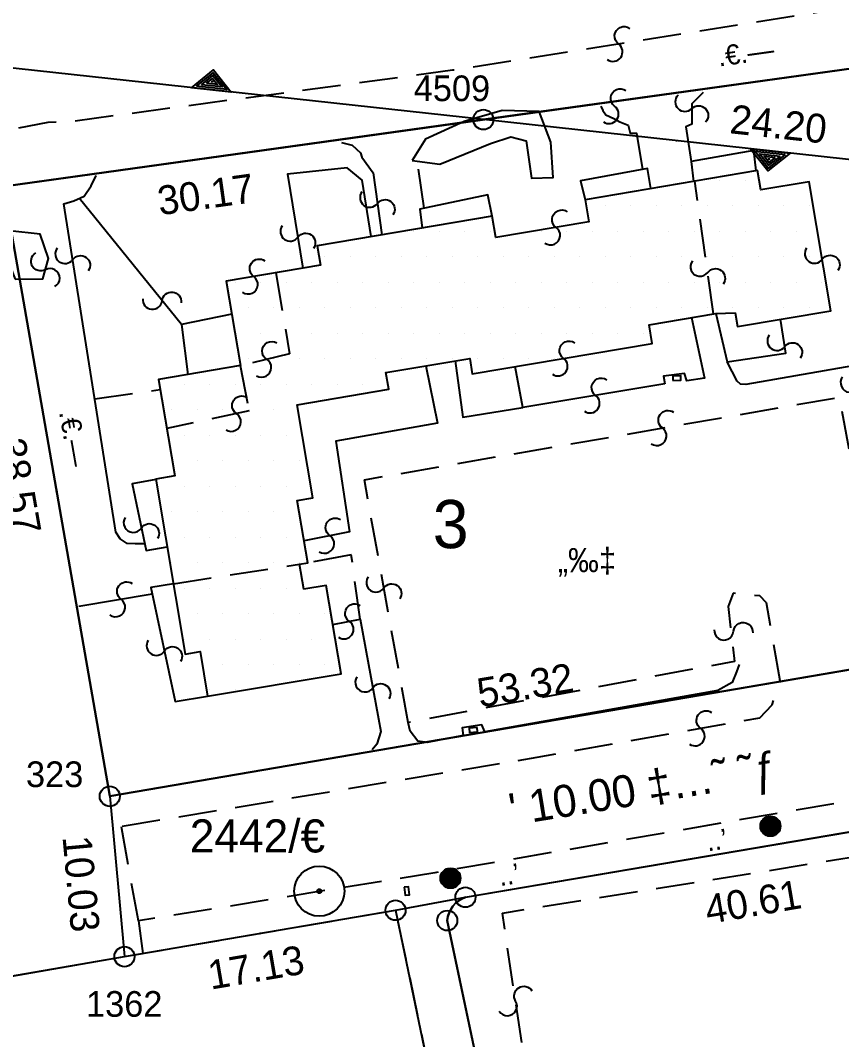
# Model space of a CAD drawing. Extents: x 160399 to 161261, y 619798 to 620526.
# Drawn here: x 160791.1 to 160842.2, y 620224 to 620287.5 of the extents above; entities that cross this region are included whole.
import ezdxf
from ezdxf.enums import TextEntityAlignment as Align

# ---------------------------------------------------------------- set-up
doc = ezdxf.new("R2010")
doc.units = 0
doc.header["$LTSCALE"] = 0.3749999999999999
doc.header["$MEASUREMENT"] = 0
doc.linetypes.add('HIDDEN', pattern=[9.524999999999999, 6.35, -3.175])
doc.layers.get('0').update_dxf_attribs({"linetype": 'CONTINUOUS'})
for name, color, linetype in [('FNCP002', 251, 'CONTINUOUS'), ('FNCS012', 3, 'CONTINUOUS'), ('PCLP001', 7, 'CONTINUOUS'), ('PCLP004', 7, 'CONTINUOUS'), ('PCLS001', 2, 'CONTINUOUS'), ('PCLS002', 2, 'CONTINUOUS'), ('PCLS007', 4, 'CONTINUOUS'), ('PCLS012', 4, 'CONTINUOUS'), ('PH-BLDH001', 3, 'CONTINUOUS'), ('PH-BLDP001', 3, 'CONTINUOUS'), ('PH-BLDP008', 3, 'CONTINUOUS'), ('PH-BLDP030', 3, 'HIDDEN'), ('PH-BLDP031', 3, 'HIDDEN'), ('PH-FNCP000', 3, 'CONTINUOUS'), ('PH-FNCP006', 3, 'CONTINUOUS'), ('PH-LGTS008', 3, 'CONTINUOUS'), ('PH-PHNS001', 3, 'CONTINUOUS'), ('PH-PHNS006', 3, 'CONTINUOUS'), ('PH-RODP020', 3, 'HIDDEN'), ('PH-RODP021', 3, 'HIDDEN'), ('PH-RODP023', 3, 'HIDDEN'), ('PH-RODP026', 3, 'HIDDEN'), ('PH-RODT100', 3, 'HIDDEN'), ('PH-TREP001', 3, 'CONTINUOUS'), ('RODP021', 251, 'HIDDEN'), ('RODS001', 7, 'CONTINUOUS'), ('SRVS002', 6, 'CONTINUOUS'), ('SRVS007', 2, 'CONTINUOUS'), ('UD_PCLS008', 11, 'CONTINUOUS')]:
    doc.layers.add(name, color=color, linetype=linetype)
doc.styles.add('HEBTXT', font='hebtxt')

# ---------------------------------------------------------------- blocks, each defined once
blk = doc.blocks.new('*X27')
at = {"color": 0}
for p, q in [((160835.975, 620277.525), (160835.975, 620277.525)), ((160837.5625, 620277.525), (160837.5625, 620277.525)), ((160828.83125, 620275.9375), (160828.83125, 620275.9375)), ((160830.41875, 620275.9375), (160830.41875, 620275.9375)), ((160832.00625, 620275.9375), (160832.00625, 620275.9375)), ((160833.59375, 620275.9375), (160833.59375, 620275.9375)), ((160835.18125, 620275.9375), (160835.18125, 620275.9375)), ((160836.76875, 620275.9375), (160836.76875, 620275.9375)), ((160838.35625, 620275.9375), (160838.35625, 620275.9375)), ((160839.94375, 620275.9375), (160839.94375, 620275.9375)), ((160841.53125, 620275.9375), (160841.53125, 620275.9375)), ((160816.925, 620274.35), (160816.925, 620274.35)), ((160818.5125, 620274.35), (160818.5125, 620274.35)), ((160820.1, 620274.35), (160820.1, 620274.35)), ((160821.6875, 620274.35), (160821.6875, 620274.35)), ((160824.8625, 620274.35), (160824.8625, 620274.35)), ((160826.45, 620274.35), (160826.45, 620274.35)), ((160828.0375, 620274.35), (160828.0375, 620274.35)), ((160829.625, 620274.35), (160829.625, 620274.35)), ((160831.2125, 620274.35), (160831.2125, 620274.35)), ((160832.8, 620274.35), (160832.8, 620274.35)), ((160834.3875, 620274.35), (160834.3875, 620274.35)), ((160835.9749999999, 620274.35), (160835.9749999999, 620274.35)), ((160837.5624999999, 620274.35), (160837.5624999999, 620274.35)), ((160839.1499999999, 620274.35), (160839.1499999999, 620274.35)), ((160840.7374999999, 620274.35), (160840.7374999999, 620274.35)), ((160811.36875, 620272.7625), (160811.36875, 620272.7625)), ((160812.95625, 620272.7625), (160812.95625, 620272.7625)), ((160814.54375, 620272.7625), (160814.54375, 620272.7625)), ((160816.13125, 620272.7625), (160816.13125, 620272.7625)), ((160817.71875, 620272.7625), (160817.71875, 620272.7625)), ((160819.30625, 620272.7625), (160819.30625, 620272.7625)), ((160820.89375, 620272.7625), (160820.89375, 620272.7625)), ((160822.48125, 620272.7625), (160822.48125, 620272.7625)), ((160824.0687499999, 620272.7625), (160824.0687499999, 620272.7625)), ((160825.6562499999, 620272.7625), (160825.6562499999, 620272.7625)), ((160827.2437499999, 620272.7625), (160827.2437499999, 620272.7625)), ((160828.8312499999, 620272.7625), (160828.8312499999, 620272.7625)), ((160830.4187499999, 620272.7625), (160830.4187499999, 620272.7625)), ((160832.0062499999, 620272.7625), (160832.0062499999, 620272.7625)), ((160833.5937499999, 620272.7625), (160833.5937499999, 620272.7625)), ((160835.1812499999, 620272.7625), (160835.1812499999, 620272.7625)), ((160836.7687499999, 620272.7625), (160836.7687499999, 620272.7625)), ((160838.3562499999, 620272.7625), (160838.3562499999, 620272.7625)), ((160839.9437499999, 620272.7625), (160839.9437499999, 620272.7625)), ((160841.5312499999, 620272.7625), (160841.5312499999, 620272.7625)), ((160805.8125, 620271.1749999999), (160805.8125, 620271.1749999999)), ((160807.4, 620271.1749999999), (160807.4, 620271.1749999999)), ((160808.9875, 620271.1749999999), (160808.9875, 620271.1749999999)), ((160810.575, 620271.1749999999), (160810.575, 620271.1749999999)), ((160812.1624999999, 620271.1749999999), (160812.1624999999, 620271.1749999999)), ((160813.7499999999, 620271.1749999999), (160813.7499999999, 620271.1749999999)), ((160815.3374999999, 620271.1749999999), (160815.3374999999, 620271.1749999999)), ((160816.9249999999, 620271.1749999999), (160816.9249999999, 620271.1749999999)), ((160818.5124999999, 620271.1749999999), (160818.5124999999, 620271.1749999999)), ((160820.0999999999, 620271.1749999999), (160820.0999999999, 620271.1749999999)), ((160821.6874999999, 620271.1749999999), (160821.6874999999, 620271.1749999999)), ((160823.2749999999, 620271.1749999999), (160823.2749999999, 620271.1749999999)), ((160824.8624999999, 620271.1749999999), (160824.8624999999, 620271.1749999999)), ((160826.4499999999, 620271.1749999999), (160826.4499999999, 620271.1749999999)), ((160828.0374999999, 620271.1749999999), (160828.0374999999, 620271.1749999999)), ((160829.6249999999, 620271.1749999999), (160829.6249999999, 620271.1749999999)), ((160831.2124999999, 620271.1749999999), (160831.2124999999, 620271.1749999999)), ((160832.7999999999, 620271.1749999999), (160832.7999999999, 620271.1749999999)), ((160834.3874999999, 620271.1749999999), (160834.3874999999, 620271.1749999999)), ((160835.9749999999, 620271.1749999999), (160835.9749999999, 620271.1749999999)), ((160837.5624999999, 620271.1749999999), (160837.5624999999, 620271.1749999999)), ((160839.1499999998, 620271.1749999999), (160839.1499999998, 620271.1749999999)), ((160840.7374999998, 620271.1749999999), (160840.7374999998, 620271.1749999999)), ((160842.3249999998, 620271.1749999999), (160842.3249999998, 620271.1749999999)), ((160806.60625, 620269.5875), (160806.60625, 620269.5875)), ((160808.19375, 620269.5875), (160808.19375, 620269.5875)), ((160809.78125, 620269.5875), (160809.78125, 620269.5875)), ((160811.36875, 620269.5875), (160811.36875, 620269.5875)), ((160812.95625, 620269.5875), (160812.95625, 620269.5875)), ((160814.54375, 620269.5875), (160814.54375, 620269.5875)), ((160816.13125, 620269.5875), (160816.13125, 620269.5875)), ((160817.71875, 620269.5875), (160817.71875, 620269.5875)), ((160819.30625, 620269.5875), (160819.30625, 620269.5875)), ((160820.89375, 620269.5875), (160820.89375, 620269.5875)), ((160822.48125, 620269.5875), (160822.48125, 620269.5875)), ((160824.0687499999, 620269.5875), (160824.0687499999, 620269.5875)), ((160825.6562499999, 620269.5875), (160825.6562499999, 620269.5875)), ((160827.2437499999, 620269.5875), (160827.2437499999, 620269.5875)), ((160828.8312499999, 620269.5875), (160828.8312499999, 620269.5875)), ((160830.4187499999, 620269.5875), (160830.4187499999, 620269.5875)), ((160832.0062499999, 620269.5875), (160832.0062499999, 620269.5875)), ((160833.5937499999, 620269.5875), (160833.5937499999, 620269.5875)), ((160835.1812499999, 620269.5875), (160835.1812499999, 620269.5875)), ((160836.7687499999, 620269.5875), (160836.7687499999, 620269.5875)), ((160838.3562499999, 620269.5875), (160838.3562499999, 620269.5875)), ((160839.9437499999, 620269.5875), (160839.9437499999, 620269.5875)), ((160841.5312499999, 620269.5875), (160841.5312499999, 620269.5875)), ((160805.8125, 620268), (160805.8125, 620268)), ((160807.4, 620268), (160807.4, 620268)), ((160808.9875, 620268), (160808.9875, 620268)), ((160810.575, 620268), (160810.575, 620268)), ((160812.1625, 620268), (160812.1625, 620268)), ((160813.75, 620268), (160813.75, 620268)), ((160815.3375, 620268), (160815.3375, 620268)), ((160816.925, 620268), (160816.925, 620268)), ((160818.5125, 620268), (160818.5125, 620268)), ((160820.0999999999, 620268), (160820.0999999999, 620268)), ((160821.6874999999, 620268), (160821.6874999999, 620268)), ((160823.2749999999, 620268), (160823.2749999999, 620268)), ((160824.8624999999, 620268), (160824.8624999999, 620268)), ((160826.4499999999, 620268), (160826.4499999999, 620268)), ((160828.0374999999, 620268), (160828.0374999999, 620268)), ((160829.6249999999, 620268), (160829.6249999999, 620268)), ((160831.2124999999, 620268), (160831.2124999999, 620268)), ((160806.60625, 620266.4125), (160806.60625, 620266.4125)), ((160808.19375, 620266.4125), (160808.19375, 620266.4125)), ((160809.78125, 620266.4125), (160809.78125, 620266.4125)), ((160811.36875, 620266.4125), (160811.36875, 620266.4125)), ((160812.95625, 620266.4125), (160812.95625, 620266.4125)), ((160814.54375, 620266.4125), (160814.54375, 620266.4125)), ((160816.1312499999, 620266.4125), (160816.1312499999, 620266.4125)), ((160817.7187499999, 620266.4125), (160817.7187499999, 620266.4125)), ((160819.3062499999, 620266.4125), (160819.3062499999, 620266.4125)), ((160820.89375, 620266.4125), (160820.89375, 620266.4125)), ((160822.48125, 620266.4125), (160822.48125, 620266.4125)), ((160824.06875, 620266.4125), (160824.06875, 620266.4125)), ((160825.65625, 620266.4125), (160825.65625, 620266.4125)), ((160802.6375, 620264.825), (160802.6375, 620264.825)), ((160804.225, 620264.825), (160804.225, 620264.825)), ((160805.8125, 620264.825), (160805.8125, 620264.825)), ((160807.4, 620264.825), (160807.4, 620264.825)), ((160808.9875, 620264.825), (160808.9875, 620264.825)), ((160810.575, 620264.825), (160810.575, 620264.825)), ((160812.1624999999, 620264.825), (160812.1624999999, 620264.825)), ((160813.7499999999, 620264.825), (160813.7499999999, 620264.825)), ((160801.84375, 620263.2374999999), (160801.84375, 620263.2374999999)), ((160803.43125, 620263.2374999999), (160803.43125, 620263.2374999999)), ((160805.01875, 620263.2374999999), (160805.01875, 620263.2374999999)), ((160806.60625, 620263.2374999999), (160806.60625, 620263.2374999999)), ((160808.1937499999, 620263.2374999999), (160808.1937499999, 620263.2374999999)), ((160802.6375, 620261.65), (160802.6375, 620261.65)), ((160804.225, 620261.65), (160804.225, 620261.65)), ((160805.8125, 620261.65), (160805.8125, 620261.65)), ((160807.4, 620261.65), (160807.4, 620261.65)), ((160808.9875, 620261.65), (160808.9875, 620261.65)), ((160803.43125, 620260.0625), (160803.43125, 620260.0625)), ((160805.01875, 620260.0625), (160805.01875, 620260.0625)), ((160806.60625, 620260.0625), (160806.60625, 620260.0625)), ((160808.19375, 620260.0625), (160808.19375, 620260.0625)), ((160809.78125, 620260.0625), (160809.78125, 620260.0625)), ((160801.05, 620258.475), (160801.05, 620258.475)), ((160802.6375, 620258.475), (160802.6375, 620258.475)), ((160804.225, 620258.475), (160804.225, 620258.475)), ((160805.8125, 620258.475), (160805.8125, 620258.475)), ((160807.4, 620258.475), (160807.4, 620258.475)), ((160808.9875, 620258.475), (160808.9875, 620258.475)), ((160801.84375, 620256.8875), (160801.84375, 620256.8875)), ((160803.43125, 620256.8875), (160803.43125, 620256.8875)), ((160805.01875, 620256.8875), (160805.01875, 620256.8875)), ((160806.60625, 620256.8875), (160806.60625, 620256.8875)), ((160808.1937499999, 620256.8875), (160808.1937499999, 620256.8875)), ((160809.7812499999, 620256.8875), (160809.7812499999, 620256.8875)), ((160802.6375, 620255.2999999999), (160802.6375, 620255.2999999999)), ((160804.225, 620255.2999999999), (160804.225, 620255.2999999999)), ((160805.8125, 620255.2999999999), (160805.8125, 620255.2999999999)), ((160807.4, 620255.2999999999), (160807.4, 620255.2999999999)), ((160808.9875, 620255.2999999999), (160808.9875, 620255.2999999999)), ((160801.84375, 620253.7125), (160801.84375, 620253.7125)), ((160803.43125, 620253.7125), (160803.43125, 620253.7125)), ((160805.01875, 620253.7125), (160805.01875, 620253.7125)), ((160806.60625, 620253.7125), (160806.60625, 620253.7125)), ((160808.19375, 620253.7125), (160808.19375, 620253.7125)), ((160809.78125, 620253.7125), (160809.78125, 620253.7125)), ((160802.6375, 620252.125), (160802.6375, 620252.125)), ((160804.225, 620252.125), (160804.225, 620252.125)), ((160805.8125, 620252.125), (160805.8125, 620252.125)), ((160807.4, 620252.125), (160807.4, 620252.125)), ((160808.9875, 620252.125), (160808.9875, 620252.125)), ((160810.575, 620252.125), (160810.575, 620252.125)), ((160803.43125, 620250.5375), (160803.43125, 620250.5375)), ((160805.01875, 620250.5375), (160805.01875, 620250.5375)), ((160806.60625, 620250.5375), (160806.60625, 620250.5375)), ((160808.19375, 620250.5375), (160808.19375, 620250.5375)), ((160809.78125, 620250.5375), (160809.78125, 620250.5375)), ((160811.36875, 620250.5375), (160811.36875, 620250.5375)), ((160802.6375, 620248.95), (160802.6375, 620248.95)), ((160804.225, 620248.95), (160804.225, 620248.95)), ((160805.8125, 620248.95), (160805.8125, 620248.95)), ((160807.4, 620248.95), (160807.4, 620248.95)), ((160808.9875, 620248.95), (160808.9875, 620248.95)), ((160810.575, 620248.95), (160810.575, 620248.95)), ((160805.01875, 620247.3624999999), (160805.01875, 620247.3624999999)), ((160806.60625, 620247.3624999999), (160806.60625, 620247.3624999999)), ((160808.1937499999, 620247.3624999999), (160808.1937499999, 620247.3624999999)), ((160809.7812499999, 620247.3624999999), (160809.7812499999, 620247.3624999999)), ((160811.3687499999, 620247.3624999999), (160811.3687499999, 620247.3624999999)), ((160804.225, 620245.775), (160804.225, 620245.775)), ((160805.8125, 620245.775), (160805.8125, 620245.775))]:
    blk.add_line(p, q, dxfattribs=at)
blk = doc.blocks.new('PHNS001')
at = {"layer": 'PH-PHNS001', "flags": 128}
blk.add_lwpolyline([(-0.5, -0.3125), (0.5, -0.3125), (0.5, 0.25), (-0.5, 0.25), (-0.5, -0.3125)], dxfattribs=at)
blk = doc.blocks.new('PHNS006')
at = {"layer": 'PH-PHNS006', "flags": 128}
blk.add_lwpolyline([(-0.5, -0.3125), (0.5, -0.3125), (0.5, 0.25), (-0.5, 0.25), (-0.5, -0.3125)], dxfattribs=at)
blk = doc.blocks.new('*X11')
at = {"color": 0}
for p, q in [((-0.5, 0), (0.5, 0)), ((-0.4989909192560522, 0.03175), (0.4989909192560522, 0.03175)), ((-0.4959513585020209, 0.0635), (0.4959513585020208, 0.0635)), ((-0.4908435977987285, 0.09525), (0.4908435977987285, 0.09525)), ((-0.4836021091765419, 0.127), (0.4836021091765419, 0.127)), ((-0.4741291358902129, 0.15875), (0.4741291358902129, 0.15875)), ((-0.4622875187586185, 0.1905), (0.4622875187586185, 0.1905)), ((-0.4478894255282212, 0.22225), (0.4478894255282212, 0.22225)), ((-0.4306785344082057, 0.254), (0.4306785344082057, 0.254)), ((-0.4103010327795922, 0.28575), (0.4103010327795922, 0.28575)), ((-0.3862560679135021, 0.3175), (0.3862560679135021, 0.3175)), ((-0.3578050272145432, 0.34925), (0.3578050272145432, 0.34925)), ((-0.3237885112229895, 0.381), (0.3237885112229895, 0.381)), ((-0.2822010586443644, 0.41275), (0.2822010586443644, 0.41275)), ((-0.2289535979188796, 0.4445), (0.2289535979188796, 0.4445)), ((-0.1522692927021072, 0.47625), (0.1522692927021072, 0.47625)), ((-0.4989909192560522, -0.03175), (0.4989909192560522, -0.03175)), ((-0.4959513585020209, -0.0635), (0.4959513585020208, -0.0635)), ((-0.4908435977987285, -0.09525), (0.4908435977987285, -0.09525)), ((-0.4836021091765419, -0.127), (0.4836021091765419, -0.127)), ((-0.4741291358902129, -0.15875), (0.4741291358902129, -0.15875)), ((-0.4622875187586185, -0.1905), (0.4622875187586185, -0.1905)), ((-0.4478894255282212, -0.22225), (0.4478894255282212, -0.22225)), ((-0.4306785344082057, -0.254), (0.4306785344082057, -0.254)), ((-0.4103010327795922, -0.28575), (0.4103010327795922, -0.28575)), ((-0.3862560679135021, -0.3175), (0.3862560679135021, -0.3175)), ((-0.3578050272145432, -0.34925), (0.3578050272145432, -0.34925)), ((-0.3237885112229895, -0.381), (0.3237885112229895, -0.381)), ((-0.2822010586443644, -0.41275), (0.2822010586443644, -0.41275)), ((-0.2289535979188796, -0.4445), (0.2289535979188796, -0.4445)), ((-0.1522692927021072, -0.47625), (0.1522692927021072, -0.47625))]:
    blk.add_line(p, q, dxfattribs=at)
blk = doc.blocks.new('LGTS008')
blk.add_circle((0, 0), 0.5)
blk.add_blockref('*X11', (0, 0))
at = {"style": 'HEBTXT', "flags": 8}
blk.add_attdef('DESC', text='', height=1.5, dxfattribs=at).set_placement((-3.815126273058195, -0.6481117895361033), align=Align.CENTER)
at = {"style": 'HEBTXT', "flags": 9}
blk.add_attdef('ID', (0, -2.842750834517413), '', height=1.5, dxfattribs=at)
blk = doc.blocks.new('FNCS012')
blk.add_circle((0, 0), 0.001)
blk = doc.blocks.new('SRVS002')
for radius in [1.25, 0.1]:
    blk.add_circle((0, 0), radius)
blk = doc.blocks.new('PCLS002')
blk.add_lwpolyline([(-0.8485281374238571, -0.8485281374238571, 1), (0, 0, -1), (0.8485281374238571, 0.8485281374238571, -1)], format="xyb")
blk = doc.blocks.new('PCLS008')
at = {"style": 'HEBTXT', "flags": 1}
blk.add_attdef('CAPTION', text='', height=1.5, dxfattribs=at).set_placement((-0.1651017121039331, -14.19119258294813), align=Align.CENTER)
blk = doc.blocks.new('SRVS007')
blk.add_circle((0, 0), 0.5)
at = {"style": 'HEBTXT'}
blk.add_attdef('NAME', text='', height=1.8, dxfattribs=at).set_placement((-0.01061771158461622, -2.996116567604858), align=Align.CENTER)
for tag, flags, p in [('KIND', 1, (1.110223024625157e-16, -6.042079831357224, -0.001)), ('HEIGHT', 1, (1.040834085586084e-16, -7.999999999999998, -0.001)), ('SOURCE-CODE', 9, (1.110223024625157e-16, -9.957920168642774, -0.001)), ('MARK-CODE', 9, (1.110223024625157e-16, -11.91584033728554, -0.0009999999999999998))]:
    blk.add_attdef(tag, text='', height=1.8, dxfattribs=dict(at, flags=flags)).set_placement(p, align=Align.CENTER)
blk = doc.blocks.new('PCLS007')
blk.add_circle((0, 0), 0.003125)
blk = doc.blocks.new('SU93_41L')
for points in [[(-1, 0), (0, 1), (1, 0)], [(-0.7585786437626905, 0.09999999999999998), (-7.317459302679231e-17, 0.8585786437626906), (0.7585786437626905, 0.09999999999999999)], [(-0.5171572875253809, 0.2), (-1.00281491009582e-16, 0.7171572875253809), (0.5171572875253808, 0.2)], [(-0.2757359312880714, 0.3), (-1.006676197321423e-16, 0.5757359312880714), (0.2757359312880712, 0.3)], [(-0.03431457505076198, 0.4), (-1.236166001407265e-16, 0.4343145750507619), (0.03431457505076168, 0.4000000000000001)]]:
    blk.add_lwpolyline(points, close=True)
blk = doc.blocks.new('SU93_41R')
for points in [[(1, 0), (0, -1), (-1, 0)], [(0.7585786437626905, -0.09999999999999998), (7.317459302679231e-17, -0.8585786437626906), (-0.7585786437626905, -0.09999999999999999)], [(0.5171572875253809, -0.2), (1.00281491009582e-16, -0.7171572875253809), (-0.5171572875253808, -0.2)], [(0.2757359312880714, -0.3), (1.006676197321423e-16, -0.5757359312880714), (-0.2757359312880712, -0.3)], [(0.03431457505076198, -0.4), (1.236166001407265e-16, -0.4343145750507619), (-0.03431457505076168, -0.4000000000000001)]]:
    blk.add_lwpolyline(points, close=True)
blk = doc.blocks.new('RODS001')
blk.add_circle((0, 0), 0.001)

msp = doc.modelspace()

# ---------------------------------------------------------------- linework, layer by layer
at = {"layer": 'FNCP002', "flags": 128}
for points in [[(160796.63, 620239.17), (160790.01, 620277.17), (160842.95, 620284.54), (160874.47, 620290.05, -0.02369901217415063)], [(160818.77, 620232.88), (160903.33, 620247.3, -0.1103857202617098)], [(160817.64, 620231.43, -0.3024275632633198), (160818.77, 620232.88, -11.85160129234247)], [(160824.74, 620197.86), (160817.64, 620231.43, -0.2812620336075113)]]:
    msp.add_lwpolyline(points, format="xyb", dxfattribs=at)
for points in [[(160903.54, 620257.48), (160796.63, 620239.17)], [(160770.76, 620224.55), (160797.54, 620229.18)]]:
    msp.add_lwpolyline(points, dxfattribs=at)
at = {"layer": 'PCLP001', "flags": 128}
msp.add_lwpolyline([(160941.9414394177, 620165.3673841658), (160937.5425281613, 620195.9046414202), (160937.9727883891, 620197.393394533), (160943.4027535746, 620216.1817394668), (160943.7537250473, 620217.3961437705), (160936.6730765633, 620219.121494688), (160931.7860072961, 620220.312333276), (160923.7465972283, 620223.2164118048), (160919.9197403612, 620220.653673923), (160916.2219559209, 620218.1773721973), (160911.5607681577, 620215.0559064959), (160899.5886113617, 620246.661981739), (160895.9811941719, 620256.185436959), (160889.3340980842, 620273.7335381638), (160843.9506817205, 620278.6978322855), (160819.8900082151, 620281.329616015), (160712.8107588627, 620293.0420656329)], dxfattribs=at)
at = {"layer": 'PCLP004'}
for p, q in [((160819.8900082151, 620281.329616015), (160790.01, 620277.17)), ((160790.01, 620277.17), (160796.63, 620239.17)), ((160796.63, 620239.17), (160849.1796814915, 620248.1699501274)), ((160818.77, 620232.88), (160858.8053272823, 620239.7072164074)), ((160796.63, 620239.17), (160797.54, 620229.18)), ((160814.42, 620232.07), (160818.77, 620232.88)), ((160797.54, 620229.18), (160814.42, 620232.07)), ((160814.42, 620232.07), (160818.01, 620214.87)), ((160817.64, 620231.43), (160821.0082944879, 620215.5041343719)), ((160770.76, 620224.55), (160797.54, 620229.18))]:
    msp.add_line(p, q, dxfattribs=at)
msp.add_lwpolyline([(160903.4631941264, 620295.825108517), (160883.38, 620291.52), (160874.47, 620290.05), (160842.95, 620284.54), (160819.8900199406, 620281.3297232143)], dxfattribs=at)
msp.add_arc((160819.2940041493, 620231.306327801), 1.658621276416268, 108.4168179631512, 175.7238716779547, dxfattribs=at)
at = {"layer": 'PH-BLDP001'}
msp.add_polyline3d([(160820.436, 620275.3060000001, 46.835), (160809.54, 620273.469, 46.835), (160809.745, 620272.2540000001, 46.801), (160803.874, 620271.2640000001, 43.635), (160804.761, 620266.005, 43.548), (160799.663, 620265.1460000001, 43.582), (160800.676, 620259.1390000001, 46.17899999999999), (160799.488, 620258.9380000001, 46.17899999999999), (160801.326, 620248.035, 44.07), (160802.251, 620248.191, 44.07), (160802.721, 620245.4, 43.742), (160811.027, 620246.8, 43.662), (160810.099, 620252.309, 43.83600000000001), (160808.71, 620252.0750000001, 43.749), (160808.447, 620253.632, 46.668), (160808.959, 620253.7180000001, 46.668), (160808.305, 620257.596, 46.701), (160809.277, 620257.76, 46.493), (160808.298, 620263.564, 46.17899999999999), (160814.001, 620264.5260000001, 46.152), (160813.825, 620265.569, 46.942), (160819.035, 620266.447, 46.761), (160819.196, 620265.491, 46.386), (160830.404, 620267.38, 46.547), (160830.207, 620268.5460000001, 46.855), (160834.364, 620269.247, 45.797), (160835.568, 620269.2860000001, 43.548), (160835.71, 620268.444, 43.548), (160841.528, 620269.425, 43.548), (160840.174, 620277.456, 43.548), (160837.164, 620276.9480000001, 43.943), (160836.961, 620278.1510000001, 43.956), (160826.218, 620276.339, 46.855), (160826.451, 620274.954, 46.855), (160820.66, 620273.978, 46.855), (160820.436, 620275.3060000001, 46.835)], close=True, dxfattribs=at)
at = {"layer": 'PH-BLDP008'}
for points in [[(160836.873, 620278.136, 40.603), (160836.732, 620279.41, 40.603), (160832.817, 620278.724, 40.603), (160832.969, 620277.478, 40.603)], [(160812.909, 620274.037, 36.352), (160812.341, 620277.5480000001, 36.352), (160811.417, 620278.3300000001, 36.352), (160807.695, 620277.925, 36.352), (160808.656, 620272.0700000001, 36.352)], [(160830.317, 620277.0310000001, 43.716), (160830.106, 620278.28, 43.716), (160825.936, 620277.52, 43.716), (160826.218, 620276.339, 43.716)], [(160820.436, 620275.3060000001, 43.555), (160820.174, 620276.6440000001, 43.555), (160815.937, 620275.75, 43.555), (160816.079, 620274.571, 43.555)], [(160804.22, 620269.2100000001, 36.433), (160801.09, 620268.555, 36.185), (160801.49, 620265.454, 36.192)], [(160834.364, 620269.247, 39.083), (160835.07, 620266.228, 39.083), (160838.711, 620266.787, 39.083), (160838.391, 620268.8960000001, 39.083)], [(160818.124, 620266.2930000001, 39.057), (160818.599, 620262.8, 39.057), (160822.341, 620263.386, 39.057), (160821.871, 620265.942, 39.057)], [(160799.494, 620258.9, 43.481), (160798.019, 620258.645, 43.481), (160798.886, 620254.476, 43.481), (160800.201, 620254.7100000001, 43.481)], [(160800.589, 620252.408, 42.41), (160799.176, 620252.1730000001, 41.279), (160800.702, 620245.079, 37.932), (160802.721, 620245.4, 37.932)]]:
    msp.add_polyline3d(points, dxfattribs=at)
at = {"layer": 'PH-BLDP030'}
for points in [[(160834.223, 620269.223, 46.795), (160833.051, 620277.491, 46.795)], [(160806.964, 620271.785, 46.36), (160807.825, 620266.733, 46.36), (160804.761, 620266.005, 46.36)], [(160804.754, 620266.008, 46.36), (160805.305, 620263.177, 46.36), (160800.179, 620262.089, 46.36)], [(160800.589, 620252.408, 46.92899999999999), (160808.447, 620253.632, 46.92899999999999)]]:
    msp.add_polyline3d(points, dxfattribs=at)
at = {"layer": 'PH-BLDP031'}
msp.add_polyline3d([(160810.509, 620249.8740000001, 35.75), (160812.224, 620250.197, 36.011), (160811.665, 620254.206, 36.145), (160808.959, 620253.7180000001, 36.118)], dxfattribs=at)
at = {"layer": 'PH-FNCP000'}
for points in [[(160833.576, 620283.0090000001, 34.719), (160833.094, 620282.5460000001, 34.719), (160832.86, 620282.305, 34.719), (160832.861, 620281.837, 34.719), (160832.861, 620281.0530000001, 34.719), (160832.493, 620280.8790000001, 34.719), (160832.833, 620278.7270000001, 34.719)], [(160827.197, 620282.1660000001, 34.732), (160827.318, 620281.8990000001, 34.732), (160827.519, 620281.6240000001, 34.732), (160828.001, 620281.39, 34.732), (160828.376, 620281.1830000001, 34.732), (160828.905, 620280.983, 34.732), (160829.02, 620280.474, 34.732), (160829.415, 620280.4750000001, 34.732), (160829.788, 620278.2220000001, 34.732)], [(160823.443, 620281.587, 34.732), (160823.4552251687, 620281.5888855549, 34.732)], [(160811.054, 620279.903, 33.996), (160811.71, 620279.73, 34.009), (160812.233, 620279.261, 34.746), (160812.32, 620278.9940000001, 34.779), (160813.017, 620278.01, 34.813), (160813.568, 620274.148, 34.819)], [(160816.192, 620275.804, 34.732), (160815.848, 620278.247, 34.732)], [(160798.799, 620254.8940000001, 34.598), (160798.21, 620254.89, 34.598), (160797.715, 620254.917, 34.598), (160797.273, 620255.204, 34.598), (160796.998, 620255.632, 34.598), (160793.774, 620276.0730000001, 33.742), (160794.383, 620276.2740000001, 33.762), (160795.032, 620276.562, 33.768), (160795.473, 620277.2050000001, 33.768), (160795.787, 620277.841, 33.742)], [(160856.567, 620269.949, 33.548), (160856.628, 620269.447, 33.548), (160856.515, 620268.755, 33.548), (160855.732, 620268.094, 33.548), (160845.987, 620266.5260000001, 33.755), (160836.223, 620264.8300000001, 33.688), (160835.901, 620264.837, 33.795), (160835.68, 620265.0240000001, 33.802), (160835.07, 620266.228, 33.969)], [(160832.844, 620268.99, 34.07), (160833.665, 620265.2100000001, 34.07), (160832.547, 620265.055, 34.926), (160832.406, 620265.51, 35.02), (160831.101, 620265.3350000001, 35.06), (160831.182, 620264.859, 33.768)], [(160816.296, 620265.9850000001, 34.056), (160817.04, 620262.4110000001, 34.056), (160810.709, 620261.301, 34.056), (160811.544, 620255.652, 34.056), (160808.729, 620255.086, 34.056)], [(160831.182, 620264.859, 34.056), (160822.341, 620263.386, 34.056)], [(160799.263, 620251.77, 35.094), (160794.7, 620251.0040000001, 35)], [(160812.224, 620250.197, 33.922), (160813.361, 620244.006, 34.009), (160813.503, 620243.199, 34.317), (160813.253, 620242.419, 34.317), (160812.961, 620242.064, 34.317)], [(160835.823, 620247.3790000001, 34.036), (160835.656, 620246.93, 34.036), (160835.376, 620246.2590000001, 34.036), (160834.485, 620245.758, 34.036), (160819.982, 620243.1880000001, 33.949), (160819.794, 620243.623, 33.876), (160818.563, 620243.4280000001, 34.056), (160818.63, 620242.9600000001, 34.056), (160816.395, 620242.522, 33.942), (160815.8, 620242.6120000001, 33.869), (160815.33, 620243.224, 33.869), (160815.202, 620243.7660000001, 33.869)]]:
    msp.add_polyline3d(points, dxfattribs=at)
at = {"layer": 'PH-FNCP006'}
msp.add_polyline3d([(160801.09, 620268.555, 33.922), (160794.726, 620276.426, 33.708)], dxfattribs=at)
at = {"layer": 'PH-RODP020', "flags": 128}
msp.add_lwpolyline([(160798.411, 620231.402), (160797.342, 620237.311)], dxfattribs=at)
at = {"layer": 'PH-RODP021', "flags": 128}
for points in [[(160892, 620297.109), (160864.639, 620292.06), (160842.458, 620288.2910000001), (160817.974, 620284.3990000001), (160794.42, 620281.2320000001), (160792.78, 620281.143), (160777.902, 620278.2910000001), (160766.296, 620276.0380000001), (160755.581, 620273.8990000001), (160732.106, 620272.1710000001), (160728.645, 620271.7860000001), (160726.281, 620271.219), (160724.04, 620270.278), (160721.98, 620268.9870000001), (160720.496, 620267.7220000001), (160718.195, 620265.116), (160717.139, 620262.819), (160716.452, 620260.385), (160716.151, 620257.875), (160716.263, 620255.187), (160718.52, 620239.926), (160723.117, 620212.598), (160731.524, 620162.0780000001), (160738.579, 620119.001), (160744.217, 620080.8030000001), (160744.614, 620078.1120000001), (160745.121, 620075.8330000001), (160746.003, 620073.672), (160747.74, 620071.0530000001), (160749.426, 620069.299), (160751.373, 620067.8400000001), (160753.529, 620066.714), (160755.778, 620065.966), (160758.804, 620065.6900000001), (160761.841, 620065.809), (160763.49, 620066.04), (160764.526, 620067.52), (160778.776, 620069.4680000001), (160780.205, 620070.113), (160781.429, 620071.0930000001), (160782.37, 620072.3470000001), (160782.962, 620073.7760000001), (160781.469, 620088.763), (160781.036, 620089.731), (160780.279, 620090.4750000001), (160779.304, 620090.892), (160778.455, 620090.949), (160765.644, 620089.0630000001), (160764.04, 620100.515), (160763.05, 620100.287), (160760.517, 620117.997), (160764.352, 620118.657), (160764.693, 620119.052), (160764.759, 620119.802), (160763.909, 620127.5390000001), (160763.613, 620128.2490000001), (160763.151, 620128.402), (160759.56, 620127.878), (160756.207, 620145.8740000001), (160771.44, 620148.6730000001), (160772.828, 620139.403), (160770.05, 620138.9580000001), (160769.408, 620138.6630000001), (160769.201, 620138.148), (160769.215, 620137.5390000001), (160769.59, 620137.084), (160769.978, 620136.7890000001), (160770.788, 620136.797), (160773.787, 620137.221), (160774.516, 620137.865), (160774.857, 620138.186), (160775.024, 620138.829), (160775.11, 620139.4180000001), (160774.982, 620140.201), (160770.775, 620166.1640000001), (160770.666, 620167.831), (160770.451, 620168.8080000001), (160769.928, 620169.4230000001), (160769.419, 620169.7980000001), (160768.489, 620169.797), (160761.588, 620168.807), (160757.161, 620200.473), (160761.719, 620201.28), (160761.362, 620203.643), (160771.803, 620205.0850000001), (160774.431, 620187.02), (160771.185, 620186.388), (160770.301, 620186.0390000001), (160770.255, 620185.5430000001), (160770.349, 620185.081), (160770.945, 620184.721), (160771.481, 620184.694), (160775.858, 620185.381), (160776.492, 620180.241), (160772.048, 620179.42), (160771.245, 620179.145), (160771.205, 620178.6490000001), (160771.36, 620178.228), (160775.661, 620174.376), (160781.545, 620137.55), (160782.418, 620136.978), (160783.721, 620136.782), (160786.566, 620137.24), (160787.142, 620137.537), (160787.449, 620138.419), (160787.214, 620139.2420000001), (160786.728, 620139.6780000001), (160786.08, 620139.755), (160785.754, 620139.636), (160783.124, 620138.997), (160778.794, 620166.305), (160793.82, 620168.7220000001), (160796.838, 620148.3150000001), (160793.505, 620147.836), (160792.992, 620147.591), (160792.762, 620147.071), (160792.81, 620146.738), (160794.318, 620137.3), (160794.617, 620136.7740000001), (160795.176, 620136.544), (160795.617, 620136.626), (160798.609, 620136.983), (160799.175, 620132.4580000001), (160795.14, 620131.685), (160794.553, 620131.4480000001), (160794.221, 620130.91), (160794.204, 620130.5190000001), (160795.039, 620124.381), (160795.083, 620123.795), (160795.487, 620123.368), (160796.305, 620123.378), (160800.442, 620123.724), (160804.031, 620094.005), (160788.83, 620092.0630000001), (160788.108, 620091.55), (160787.681, 620090.7740000001), (160787.607, 620090.1070000001), (160789.219, 620076.6070000001), (160789.582, 620075.202), (160790.31, 620073.947), (160791.348, 620072.934), (160792.621, 620072.2370000001), (160794.034, 620071.908), (160795.241, 620071.9330000001), (160807.624, 620073.517), (160809.004, 620072.327), (160816.668, 620073.579), (160818.945, 620074.407), (160821.058, 620075.594), (160822.951, 620077.106), (160824.574, 620078.905), (160825.885, 620080.944), (160826.848, 620083.167), (160827.438, 620085.517), (160827.64, 620087.932), (160827.558, 620089.5210000001), (160827.395, 620092.4870000001), (160825.17, 620094.513), (160824.131, 620125.044), (160825.22, 620131.8150000001), (160826.696, 620138.511), (160828.553, 620145.113), (160829.693, 620148.572), (160832.331, 620154.733), (160834.44, 620155.0970000001), (160836.812, 620159.39), (160841.211, 620166.2420000001), (160849.335, 620176.157), (160851.997, 620179.0040000001), (160852.242, 620181.7890000001), (160859.654, 620187.513), (160868.324, 620193.2180000001), (160871.19, 620192.3030000001), (160877.572, 620196.5800000001), (160884.423, 620200.937), (160898.172, 620203.1630000001)], [(160797.395, 620237.311), (160823.243, 620241.605), (160837.097, 620244.06), (160837.859, 620244.865), (160838.361, 620246.3640000001), (160837.506, 620251.223), (160837.097, 620251.6510000001), (160835.437, 620251.8300000001), (160835.123, 620251), (160835.521, 620247.5730000001), (160815.202, 620243.7660000001), (160812.478, 620258.892), (160842.054, 620264.032), (160842.921, 620259.2270000001), (160843.216, 620259.1270000001), (160843.551, 620259.1070000001), (160843.919, 620259.1140000001), (160850.9, 620260.1640000001), (160851.348, 620260.439), (160851.508, 620260.7740000001), (160851.515, 620261.108), (160850.862, 620265.3790000001), (160880.062, 620270.6390000001), (160880.31, 620270.518), (160880.417, 620270.1900000001), (160883.35, 620254.382), (160883.863, 620253.4720000001), (160884.676, 620252.817), (160885.675, 620252.5090000001), (160886.23, 620252.5040000001), (160887.89, 620252.8600000001), (160894.094, 620253.809), (160896.376, 620253.956)], [(160896.351, 620247.8620000001), (160893.048, 620247.469), (160892.253, 620247.1490000001), (160891.684, 620246.508), (160891.461, 620245.68), (160891.511, 620245.192), (160893.928, 620229.229), (160864.62, 620223.962), (160863.833, 620228.567), (160863.592, 620228.875), (160863.25, 620228.988), (160858.772, 620228.3080000001), (160857.932, 620232.6120000001), (160861.968, 620233.358), (160862.507, 620233.704), (160862.743, 620234.4160000001), (160861.963, 620238.9010000001), (160882.47, 620242.332), (160882.948, 620239.187), (160883.162, 620238.812), (160883.827, 620238.3940000001), (160884.61, 620238.351), (160885.316, 620238.6950000001), (160885.592, 620239.0020000001), (160885.599, 620239.3960000001), (160884.932, 620244.316), (160883.959, 620245.1340000001), (160882.353, 620245.6930000001), (160862.255, 620242.1880000001), (160857.804, 620241.3400000001), (160856.829, 620241.042), (160856.04, 620240.397), (160855.555, 620239.5), (160855.457, 620238.38), (160855.618, 620237.643), (160856.054, 620237.262), (160856.636, 620237.176), (160856.857, 620237.196), (160857.486, 620237.98), (160860.216, 620238.417), (160861.016, 620234.2810000001), (160857.182, 620233.4480000001), (160856.565, 620233.194), (160856.199, 620232.637), (160856.158, 620232.2350000001), (160857.746, 620222.785), (160838.579, 620218.9330000001), (160838.438, 620219.3940000001), (160837.253, 620219.219), (160836.614, 620222.5920000001), (160836.268, 620223.1020000001), (160835.502, 620223.2810000001), (160834.057, 620222.9920000001), (160833.481, 620222.9110000001), (160833.088, 620222.4820000001), (160833.027, 620222.054), (160834.829, 620212.67), (160827.032, 620211.251), (160824.988, 620221.351), (160822.685, 620221.175), (160821.07, 620231.897), (160846.315, 620235.935), (160846.914, 620232.408), (160847.276, 620231.792), (160848.225, 620231.765), (160849.103, 620232.1240000001), (160849.484, 620232.4500000001), (160849.591, 620233.0800000001), (160848.697, 620237.858), (160848.353, 620238.5850000001), (160847.706, 620239.061), (160847.116, 620239.182), (160844.485, 620239.1930000001), (160816.87, 620234.41), (160798.411, 620231.402)]]:
    msp.add_lwpolyline(points, dxfattribs=at)
at = {"layer": 'PH-RODP023', "flags": 128}
msp.add_lwpolyline([(160795.688, 620263.9380000001), (160799.771, 620264.505)], dxfattribs=at)
at = {"layer": 'PH-RODP026', "flags": 128}
msp.add_lwpolyline([(160798.411, 620231.402), (160798.687, 620229.3670000001)], dxfattribs=at)
at = {"layer": 'PH-TREP001'}
for points in [[(160815.453, 620278.7760000001, 34.311), (160817.187, 620278.55, 34.311), (160820.332, 620279.838, 34.311), (160821.59, 620280.247, 34.311), (160822.547, 620280.013, 34.311), (160822.884, 620277.684, 34.311), (160824.229, 620277.719, 34.311), (160824.087, 620279.9210000001, 34.311), (160823.362, 620281.8350000001, 34.311), (160821.059, 620281.893, 34.311), (160818.69, 620281.202, 34.311), (160816.275, 620280.1020000001, 34.311), (160815.453, 620278.7760000001, 34.311)], [(160790.745, 620271.398, 34.244), (160792.459, 620271.4060000001, 34.244), (160792.813, 620272.6780000001, 34.244), (160792.303, 620274.1900000001, 34.244), (160790.408, 620274.3890000001, 34.244), (160789.987, 620273.3180000001, 34.244), (160790.43, 620272.174, 34.244), (160790.745, 620271.398, 34.244)]]:
    msp.add_polyline3d(points, close=True, dxfattribs=at)
at = {"layer": 'RODP021', "flags": 128}
msp.add_lwpolyline([(160797.54, 620229.18), (160814.42, 620232.07), (160818.01, 620214.87), (160792.27, 620173.61), (160778.32, 620171.34)], dxfattribs=at)

# ---------------------------------------------------------------- block references
at = {"layer": 'FNCS012'}
ref = msp.add_blockref('FNCS012', (160836.4803390979, 620283.6393313025), dxfattribs=dict(at, xscale=1.25, yscale=1.25, zscale=1.25, rotation=7.925448369782178))
ref.add_attrib('FENCE_TYPE', '.€.—', dxfattribs={"layer": '0', "height": 1.25, "rotation": 7.925448369782181, "style": 'HEBTXT', "flags": 8}).set_placement((160836.3079835041, 620284.8773917005), align=Align.CENTER)
ref = msp.add_blockref('FNCS012', (160793.3017890575, 620258.274534111), dxfattribs=dict(at, xscale=1.25, yscale=1.25, zscale=1.25, rotation=279.8823502336109))
ref.add_attrib('FENCE_TYPE', '.€.—', dxfattribs={"layer": '0', "height": 1.25, "rotation": 279.8823502336109, "style": 'HEBTXT', "flags": 8}).set_placement((160793.7700043646, 620261.3663867343), align=Align.CENTER)
at = {"layer": 'PCLS001', "xscale": 1.25, "yscale": 1.25, "zscale": 1.25}
for name, p, rotation in [('SU93_41R', (160802.9507964519, 620283.1824461903), 173.7577384102357), ('SU93_41L', (160837.7432825997, 620279.3768046346), 173.7577384102753)]:
    msp.add_blockref(name, p, dxfattribs=dict(at, rotation=rotation))
at = {"layer": 'PCLS002'}
for p, rotation in [((160828.3040108017, 620286.0410683729, 31.614), 9.03222058640838), ((160828.0614784107, 620282.1638944261, 31.614), 9.03222058640838), ((160832.8606243548, 620282.0128019636, 34.719), 270.1224266952336), ((160813.288673545, 620276.105819908, 34.81595833261324), 278.1197170404702), ((160824.4155877397, 620274.610956939, 46.855), 9.566577892661492), ((160808.3383049038, 620274.0055929121, 36.352), 279.3210317468129), ((160840.9879746385, 620272.6280603239, 43.548), 279.569881780995), ((160792.6173101991, 620271.9748434274, 34.244), 74.44801462869927), ((160794.3201724493, 620272.6101243682, 33.88701352873468), 278.9629825813637), ((160805.5935285624, 620271.5539562728, 44.56227430227064), 9.571484014977848), ((160833.8569493487, 620271.8053436729, 46.795), 278.0680015470389), ((160799.8839617469, 620270.0466290212, 33.88144497388846), 308.9568443972076), ((160838.6503521324, 620267.1867073522, 39.083), 278.6277194326356), ((160806.3975922239, 620266.393850894, 46.36), 13.36552869030413), ((160824.8811371219, 620266.4491748771, 46.4676655136172), 9.566741841705152), ((160843.2098828429, 620264.5768427938, 33.119), 278.4272709244828), ((160826.8737575358, 620264.1412032407, 34.056), 9.459169411052208), ((160804.5180433035, 620263.0099674433, 46.36), 11.98326305801504), ((160831.0352853374, 620262.1170624369, 33.561), 9.858939376735448), ((160798.5930382865, 620255.8847167055, 43.481), 281.7479812063174), ((160810.3325585452, 620255.4084206525, 34.056), 11.36863313582347), ((160813.6923299986, 620252.1489913514, 33.561), 280.2088167595772), ((160797.3350249648, 620251.4463469479, 35.05428278472269), 9.529503839593602), ((160811.5443263414, 620250.0689914917, 35.9075627843139), 10.6660420767618), ((160835.4591610401, 620249.4496044188, 34.056), 310.1492077115135), ((160800.0255466647, 620248.2236657673, 39.41567582790624), 282.1399786771446), ((160813.0075539445, 620245.930524652, 33.9819553150185), 280.4066150641586), ((160833.4119028538, 620243.4069818469, 33.561), 10.04879026678232), ((160821.8953764155, 620226.4173183114, 33.494), 346.8470627341328)]:
    msp.add_blockref('PCLS002', p, dxfattribs=dict(at, rotation=rotation))
at = {"layer": 'PCLS007'}
ref = msp.add_blockref('PCLS007', (160831.9203, 620280.0137499999), dxfattribs=dict(at, xscale=1.25, yscale=1.25, zscale=1.25, rotation=353.7574458825608))
ref.add_attrib('FRONT-LEN', '24.20', dxfattribs={"layer": '0', "height": 1.8, "rotation": 353.7574458886153, "style": 'HEBTXT'}).set_placement((160838.1669625329, 620280.1569082548), align=Align.CENTER)
ref = msp.add_blockref('PCLS007', (160804.95, 620279.24985), dxfattribs=dict(at, xscale=1.25, yscale=1.25, zscale=1.25, rotation=7.925409918754164))
ref.add_attrib('FRONT-LEN', '30.17', dxfattribs={"layer": '0', "height": 1.8, "rotation": 7.925409919102167, "style": 'HEBTXT'}).set_placement((160802.7176268037, 620275.7785772184), align=Align.CENTER)
ref = msp.add_blockref('PCLS007', (160793.32, 620258.17), dxfattribs=dict(at, xscale=1.25, yscale=1.25, zscale=1.25, rotation=279.8823502284661))
ref.add_attrib('FRONT-LEN', '38.57', dxfattribs={"layer": '0', "height": 1.8, "rotation": 279.8823502270189, "style": 'HEBTXT'}).set_placement((160790.0925399308, 620258.3446095097), align=Align.CENTER)
ref = msp.add_blockref('PCLS007', (160822.9048, 620243.66995, 500), dxfattribs=dict(at, xscale=1.25, yscale=1.25, zscale=1.25, rotation=9.718466235420369))
ref.add_attrib('FRONT-LEN', '53.32', dxfattribs={"layer": '0', "height": 1.8, "rotation": 9.718466238939948, "style": 'HEBTXT'}).set_placement((160822.6410389692, 620245.210026741), align=Align.CENTER)
ref = msp.add_blockref('PCLS007', (160797.085, 620234.175), dxfattribs=dict(at, xscale=1.25, yscale=1.25, zscale=1.25, rotation=275.2047711009705))
ref.add_attrib('FRONT-LEN', '10.03', dxfattribs={"layer": '0', "height": 1.8, "rotation": 275.2047711026894, "style": 'HEBTXT'}).set_placement((160793.9545314159, 620233.6415562369), align=Align.CENTER)
ref = msp.add_blockref('PCLS007', (160838.7876, 620236.2936, 500), dxfattribs=dict(at, xscale=1.25, yscale=1.25, zscale=1.25, rotation=9.677505413496474))
ref.add_attrib('FRONT-LEN', '40.61', dxfattribs={"layer": '0', "height": 1.8, "rotation": 9.677505407511028, "style": 'HEBTXT'}).set_placement((160836.8260196896, 620231.7117722699), align=Align.CENTER)
at = {"layer": 'PCLS007', "xscale": 1.25, "yscale": 1.25, "zscale": 1.25, "rotation": 10.54957549329266}
msp.add_blockref('PCLS007', (160816.59495, 620232.47495), dxfattribs=at)
at = {"layer": 'PCLS007'}
ref = msp.add_blockref('PCLS007', (160805.98, 620230.6249500001), dxfattribs=dict(at, xscale=1.25, yscale=1.25, zscale=1.25, rotation=9.715000865196815))
ref.add_attrib('FRONT-LEN', '17.13', dxfattribs={"layer": '0', "height": 1.8, "rotation": 9.715000870712819, "style": 'HEBTXT'}).set_placement((160805.8815074668, 620227.6299221622), align=Align.CENTER)
at = {"layer": 'PCLS012', "xscale": 1.25, "yscale": 1.25, "zscale": 1.25, "rotation": 52.0728032877668}
msp.add_blockref('PCLS007', (160817.9857589491, 620232.3258027369), dxfattribs=at)
at = {"layer": 'PH-BLDH001'}
msp.add_blockref('*X27', (-1.369999999995343, 0.02000000001862645), dxfattribs=at)
at = {"layer": 'PH-LGTS008'}
ref = msp.add_blockref('LGTS008', (160837.759, 620237.3060000001, 33.266), dxfattribs=dict(at, xscale=1.25, yscale=1.25, zscale=1.25))
ref.add_attrib('DESC', '..’', dxfattribs={"layer": '0', "height": 1.25, "rotation": 8.214510187740004, "style": 'HEBTXT', "flags": 8}).set_placement((160834.5022113965, 620235.8326532806), align=Align.CENTER)
ref = msp.add_blockref('LGTS008', (160817.841, 620234.069, 33.38), dxfattribs=dict(at, xscale=1.25, yscale=1.25, zscale=1.25))
ref.add_attrib('DESC', '..’', dxfattribs={"layer": '0', "height": 1.25, "rotation": 8.925629859665104, "style": 'HEBTXT', "flags": 8}).set_placement((160821.572221352, 620233.6740340919), align=Align.CENTER)
at = {"layer": 'PH-PHNS001', "xscale": 0.5, "yscale": 0.5, "zscale": 0.5, "rotation": 276.816693}
msp.add_blockref('PHNS001', (160815.134, 620233.27, 33.504), dxfattribs=at)
at = {"layer": 'PH-PHNS006', "xscale": 0.5, "yscale": 0.5, "zscale": 0.5}
for p, rotation in [((160831.931, 620265.2350000001, 35.02), 1.839822), ((160819.259, 620243.2880000001, 33.976), 184.365939)]:
    msp.add_blockref('PHNS006', p, dxfattribs=dict(at, rotation=rotation))
at = {"layer": 'RODS001'}
ref = msp.add_blockref('RODS001', (160829.1960975846, 620244.7474506296), dxfattribs=dict(at, rotation=9.262973672031288))
ref.add_attrib('STREET-NAME', "' 10.00 ‡…˜ ˜ƒ", dxfattribs={"layer": '0', "color": 11, "height": 2, "rotation": 9.262973672031288, "style": 'HEBTXT'}).set_placement((160829.9881822705, 620238.6969048332), align=Align.CENTER)
at = {"layer": 'SRVS002'}
ref = msp.add_blockref('SRVS002', (160809.67, 620233.26, 1000), dxfattribs=dict(at, xscale=1.25, yscale=1.25, zscale=1.25))
ref.add_attrib('NAME', '2442/€', dxfattribs={"layer": '0', "height": 2.06, "style": 'HEBTXT'}).set_placement((160805.8231532675, 620235.6720573537), align=Align.CENTER)
at = {"layer": 'SRVS007'}
ref = msp.add_blockref('SRVS007', (160819.8900199406, 620281.3297232143, 1000), dxfattribs=dict(at, xscale=1.25, yscale=1.25, zscale=1.25))
ref.add_attrib('NAME', '4509', dxfattribs={"layer": '0', "height": 1.6, "style": 'HEBTXT'}).set_placement((160817.9310525808, 620282.4778301396), align=Align.CENTER)
ref = msp.add_blockref('SRVS007', (160796.63, 620239.17, 1000), dxfattribs=dict(at, xscale=1.25, yscale=1.25, zscale=1.25))
ref.add_attrib('NAME', '323', dxfattribs={"layer": '0', "height": 1.6, "style": 'HEBTXT'}).set_placement((160793.196374405, 620239.744173388), align=Align.CENTER)
at = {"layer": 'SRVS007', "xscale": 1.25, "yscale": 1.25, "zscale": 1.25}
for p in [(160818.77, 620232.88, 1000), (160814.42, 620232.07, 1000), (160817.64, 620231.43, 1000)]:
    msp.add_blockref('SRVS007', p, dxfattribs=at)
at = {"layer": 'SRVS007'}
ref = msp.add_blockref('SRVS007', (160797.54, 620229.18, 1000), dxfattribs=dict(at, xscale=1.25, yscale=1.25, zscale=1.25))
ref.add_attrib('NAME', '1362', dxfattribs={"layer": '0', "height": 1.6, "style": 'HEBTXT'}).set_placement((160797.5267278605, 620225.4348542904), align=Align.CENTER)
at = {"layer": 'UD_PCLS008'}
ref = msp.add_blockref('PCLS008', (160817.8512687696, 620255.2543158634, 3), dxfattribs=dict(at, xscale=1.25, yscale=1.25, zscale=1.25))
ref.add_attrib('PARCEL', '3', dxfattribs={"layer": '0', "height": 3, "style": 'HEBTXT'}).set_placement((160817.8512687696, 620256.1293158634), align=Align.MIDDLE_CENTER)

# ---------------------------------------------------------------- texts
at = {"layer": 'PH-RODT100', "style": 'HEBTXT', "width": 0.955}
msp.add_text('„‰‡', height=1.5, dxfattribs=at).set_placement((160824.522, 620253.1340000001, 32.932))

doc.saveas('drawing.dxf')
